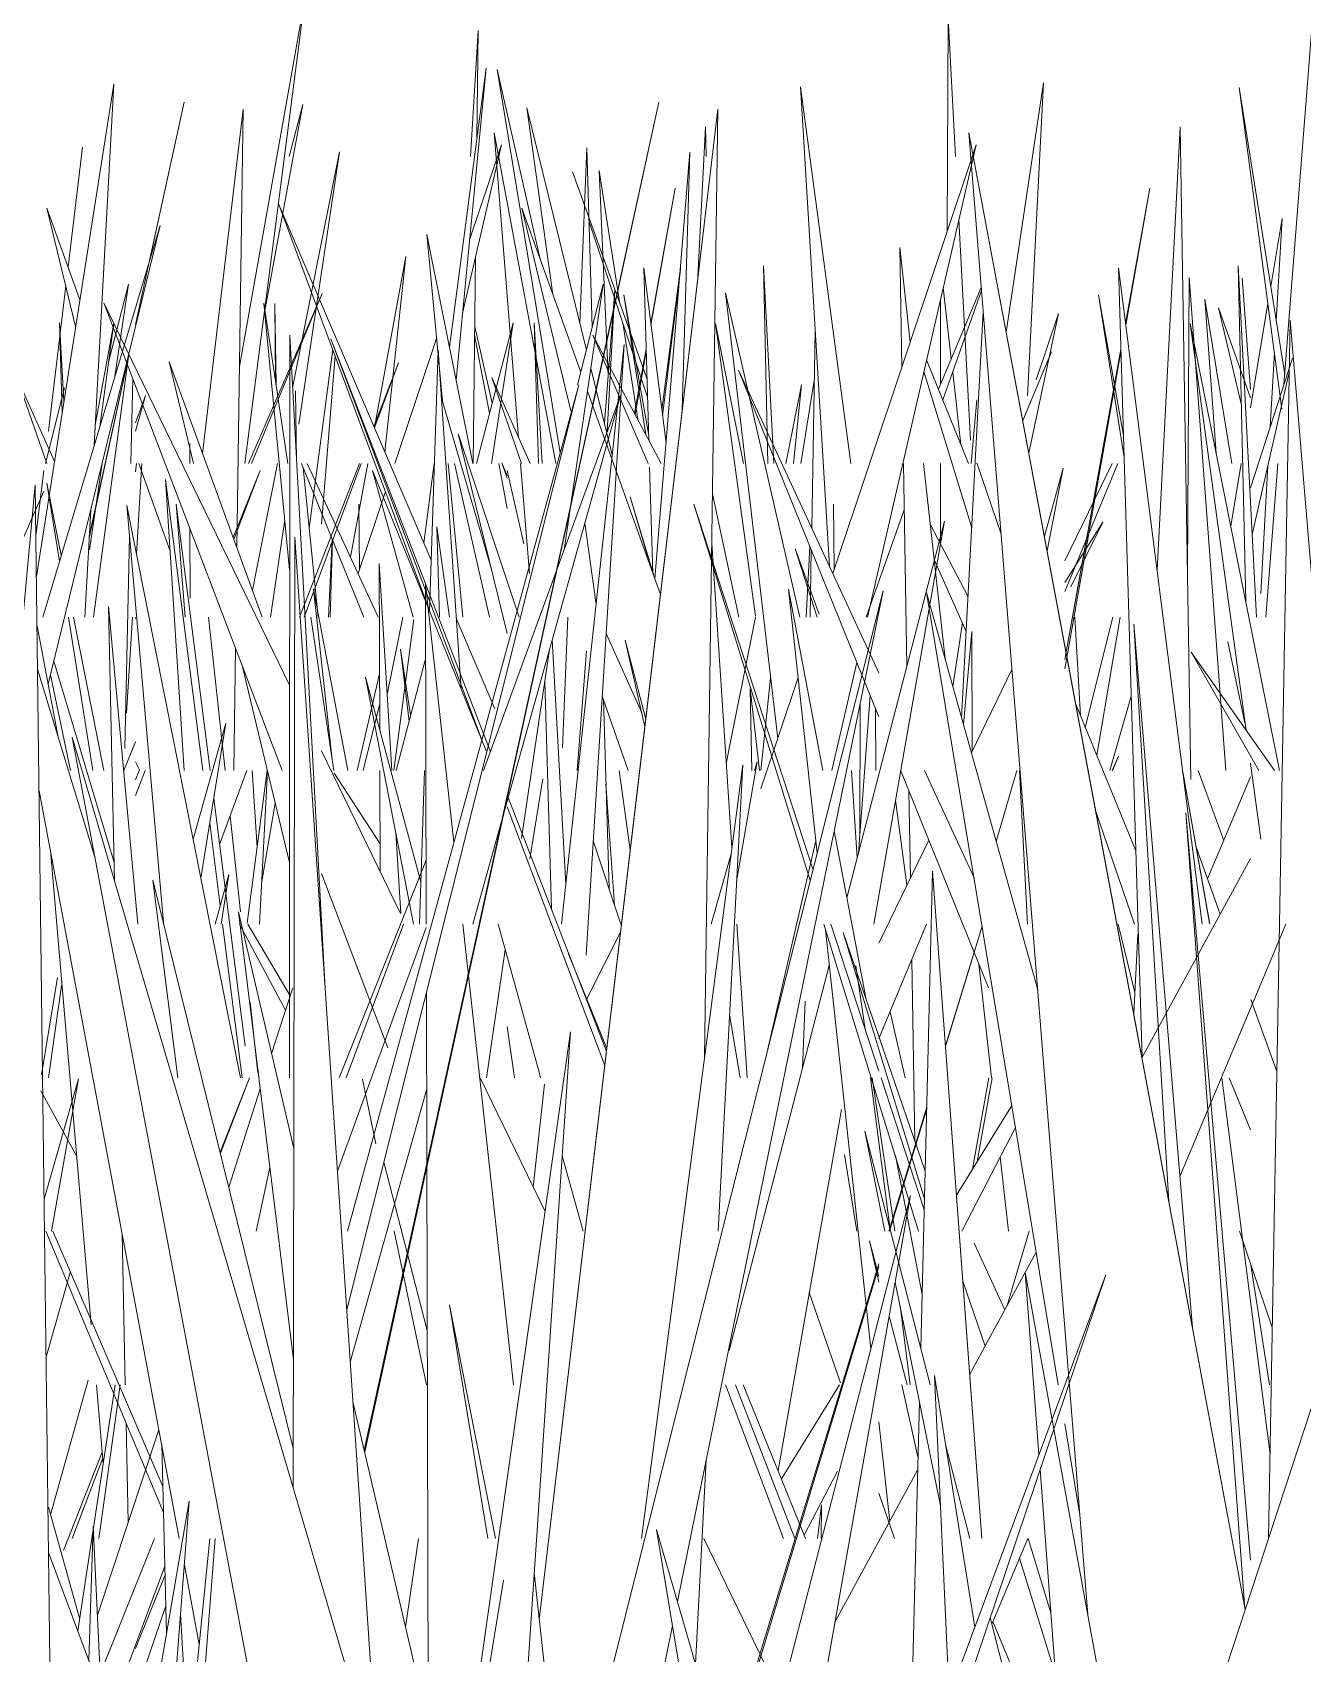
# Model space of a CAD drawing. Header units: millimetres. Extents: x -9575 to 27274, y -4387 to 11354.
# Drawn here: x -5400.93 to -5378.11, y 3086.55 to 3115.68 of the extents above; entities that cross this region are included whole.
import ezdxf

# ---------------------------------------------------------------- set-up
doc = ezdxf.new("R2010")
doc.units = ezdxf.units.MM
doc.layers.add('G-IMPT', color=8, linetype='Continuous', lineweight=9)

# ---------------------------------------------------------------- blocks, each defined once
blk = doc.blocks.new('Grass Array - 25_dwg-V16-North')
at = {"layer": 'G-IMPT'}
for p, q in [((-5378.441, 3109.352), (-5377.924, 3115.987)), ((-5393.433, 3110.022), (-5392.775, 3115.032)), ((-5393.314, 3109.425), (-5392.775, 3115.032)), ((-5400.855, 3105.898), (-5399.466, 3114.749)), ((-5399.817, 3108.257), (-5399.466, 3114.749)), ((-5387.129, 3114.697), (-5386.604, 3106.083)), ((-5387.129, 3114.697), (-5386.225, 3107.931)), ((-5378.427, 3109.529), (-5379.243, 3114.689)), ((-5378.476, 3108.906), (-5379.243, 3114.689)), ((-5391.577, 3110.967), (-5392.046, 3114.323)), ((-5390.973, 3109.969), (-5392.046, 3114.323)), ((-5391.093, 3110.453), (-5390.964, 3113.605)), ((-5390.868, 3110.383), (-5390.964, 3113.605)), ((-5389.742, 3105.859), (-5389.112, 3113.527)), ((-5389.25, 3108.89), (-5389.112, 3113.527)), ((-5393.559, 3109.057), (-5393.839, 3112.045)), ((-5393.014, 3107.931), (-5393.839, 3112.045)), ((-5385.307, 3109.658), (-5385.344, 3111.81)), ((-5385.156, 3110.11), (-5385.344, 3111.81)), ((-5380.174, 3105.947), (-5380.145, 3111.274)), ((-5379.485, 3102.413), (-5380.145, 3111.274)), ((-5397.045, 3107.931), (-5395.719, 3110.986)), ((-5396.99, 3107.931), (-5395.719, 3110.986)), ((-5390.649, 3108.654), (-5390.462, 3111.043)), ((-5390.6, 3108.501), (-5390.462, 3111.043)), ((-5387.536, 3102.992), (-5388.473, 3110.997)), ((-5387.141, 3105.172), (-5388.473, 3110.997)), ((-5384.231, 3103.363), (-5383.844, 3110.66)), ((-5399.797, 3108.622), (-5399.463, 3110.449)), ((-5399.717, 3108.589), (-5399.463, 3110.449)), ((-5392.95, 3107.931), (-5392.291, 3110.46)), ((-5392.678, 3107.931), (-5392.291, 3110.46)), ((-5389.865, 3107.931), (-5390.859, 3110.239)), ((-5389.628, 3107.931), (-5390.859, 3110.239)), ((-5399.831, 3105.172), (-5399.195, 3109.903)), ((-5394.792, 3108.597), (-5394.347, 3109.737)), ((-5394.781, 3108.571), (-5394.347, 3109.737)), ((-5390.509, 3108.085), (-5390.893, 3109.644)), ((-5384.107, 3107.931), (-5384.86, 3109.795)), ((-5379.041, 3107.495), (-5378.287, 3109.826)), ((-5399.156, 3107.931), (-5399.122, 3109.452)), ((-5384.05, 3106.777), (-5384.909, 3109.584)), ((-5379.01, 3106.653), (-5378.345, 3109.573)), ((-5400.351, 3109.292), (-5400.692, 3107.931)), ((-5387.388, 3107.931), (-5387.106, 3109.345)), ((-5387.255, 3107.931), (-5387.106, 3109.345)), ((-5398.099, 3107.931), (-5398.1, 3108.292)), ((-5396.129, 3105.172), (-5395.052, 3107.931)), ((-5396.046, 3105.172), (-5395.019, 3107.931)), ((-5393.895, 3106.504), (-5393.708, 3107.931)), ((-5393.196, 3105.172), (-5393.454, 3107.931)), ((-5385.216, 3104.282), (-5385.278, 3107.931)), ((-5384.527, 3104.421), (-5384.915, 3107.931)), ((-5378.767, 3105.172), (-5378.552, 3107.931)), ((-5397.864, 3102.413), (-5398.533, 3107.641)), ((-5398.2, 3102.413), (-5398.533, 3107.641)), ((-5397.319, 3106.598), (-5396.834, 3107.802)), ((-5397.307, 3106.567), (-5396.834, 3107.802)), ((-5400.408, 3106.282), (-5400.665, 3107.578)), ((-5400.441, 3106.174), (-5400.665, 3107.578)), ((-5389.764, 3105.921), (-5390.188, 3107.334)), ((-5389.81, 3106.049), (-5390.188, 3107.334)), ((-5388.709, 3107.387), (-5388.234, 3105.172)), ((-5388.234, 3105.172), (-5388.709, 3107.387)), ((-5399.983, 3105.172), (-5399.879, 3107.1)), ((-5397.734, 3102.413), (-5398.344, 3107.201)), ((-5398.183, 3105.172), (-5398.344, 3107.201)), ((-5398.095, 3105.51), (-5398.097, 3106.764)), ((-5390.799, 3105.396), (-5391.003, 3106.858)), ((-5399.268, 3102.807), (-5399.184, 3106.622)), ((-5386.79, 3105.225), (-5387.223, 3106.395)), ((-5386.83, 3105.172), (-5387.223, 3106.395)), ((-5399.842, 3102.413), (-5400.281, 3105.172)), ((-5399.643, 3102.413), (-5400.189, 3105.172)), ((-5399.072, 3105.144), (-5399.078, 3105.172)), ((-5397.464, 3102.413), (-5397.762, 3105.172)), ((-5394.433, 3102.413), (-5394.076, 3105.127)), ((-5391.404, 3102.819), (-5391.308, 3105.172)), ((-5388.46, 3102.542), (-5387.936, 3105.172)), ((-5384.049, 3104.912), (-5384.197, 3103.239)), ((-5384.197, 3103.239), (-5384.049, 3104.912)), ((-5384.049, 3104.912), (-5384.041, 3102.762)), ((-5379.141, 3103.274), (-5379.447, 3104.729)), ((-5394.131, 3103.407), (-5394.311, 3104.593)), ((-5394.16, 3103.296), (-5394.311, 3104.593)), ((-5391.139, 3102.413), (-5390.97, 3104.566)), ((-5394.39, 3102.413), (-5393.873, 3104.395)), ((-5387.864, 3102.413), (-5388.032, 3103.884)), ((-5388.002, 3102.413), (-5388.032, 3103.884)), ((-5387.837, 3102.413), (-5387.663, 3104.071)), ((-5390.566, 3100.293), (-5390.668, 3103.695)), ((-5386.086, 3100.931), (-5385.874, 3103.765)), ((-5386.061, 3101.265), (-5386.055, 3103.622)), ((-5385.774, 3102.413), (-5385.781, 3103.536)), ((-5399.286, 3102.413), (-5399.072, 3102.928)), ((-5398.996, 3102.413), (-5399.072, 3102.571)), ((-5399.072, 3101.964), (-5398.9, 3102.413)), ((-5399.072, 3102.249), (-5399.006, 3102.413)), ((-5397.565, 3101.088), (-5397.072, 3102.413)), ((-5394.679, 3101.096), (-5395.504, 3102.365)), ((-5390.184, 3100.991), (-5390.382, 3102.413)), ((-5383.61, 3101.14), (-5383.237, 3102.413)), ((-5383.045, 3099.654), (-5383.194, 3102.413)), ((-5390.622, 3102.176), (-5390.467, 3099.996)), ((-5397.102, 3097.46), (-5397.67, 3101.914)), ((-5385.213, 3100.352), (-5385.417, 3101.881)), ((-5385.151, 3100.478), (-5385.178, 3102.045)), ((-5397.19, 3099.876), (-5397.376, 3101.596)), ((-5397.553, 3099.984), (-5397.742, 3101.466)), ((-5397.157, 3096.895), (-5397.51, 3099.654)), ((-5396.379, 3098.107), (-5397.206, 3099.654)), ((-5396.296, 3098.366), (-5397.058, 3099.654)), ((-5381.12, 3098.427), (-5381.417, 3099.654)), ((-5385.126, 3099.02), (-5385.071, 3095.748)), ((-5383.695, 3096.895), (-5383.921, 3098.941)), ((-5400.761, 3096.944), (-5400.479, 3098.696)), ((-5400.637, 3096.895), (-5400.405, 3098.55)), ((-5396.876, 3096.974), (-5397.015, 3098.255)), ((-5385.248, 3096.895), (-5385.518, 3098.076)), ((-5383.39, 3094.136), (-5383.537, 3095.473))]:
    blk.add_line(p, q, dxfattribs=at)
blk = doc.blocks.new('Grass Array - 25_dwg-V19-North')
at = {"layer": 'G-IMPT'}
for p in [(-5389.78, 3105.972), (-5389.81, 3106.049)]:
    blk.add_line(p, (-5390.188, 3107.334), dxfattribs=at)
blk = doc.blocks.new('Grass Array - Grass Array-440235-North')
for name in ['Grass Array - 25_dwg-V16-North', 'Grass Array - 25_dwg-V19-North']:
    blk.add_blockref(name, (0, 0))
blk = doc.blocks.new('Grass Array - 25_dwg-V20-North')
at = {"layer": 'G-IMPT'}
for p, q in [((-5393.055, 3113.449), (-5392.916, 3115.713)), ((-5392.939, 3113.785), (-5392.916, 3115.713)), ((-5396.758, 3110.645), (-5396.071, 3114.378)), ((-5396.316, 3113.449), (-5396.071, 3114.378)), ((-5400.027, 3113.616), (-5400.285, 3111.462)), ((-5396.253, 3109.289), (-5395.412, 3113.531)), ((-5396.137, 3108.635), (-5395.412, 3113.531)), ((-5393.008, 3107.931), (-5392.964, 3111.645)), ((-5400.326, 3111.121), (-5400.639, 3108.513)), ((-5383.025, 3108.12), (-5382.493, 3110.626)), ((-5382.892, 3109.432), (-5382.493, 3110.626)), ((-5387.118, 3107.931), (-5386.877, 3109.458)), ((-5396.182, 3107.983), (-5396.197, 3109.239)), ((-5396.973, 3105.652), (-5396.521, 3107.931)), ((-5400.724, 3107.802), (-5400.864, 3106.632)), ((-5395.793, 3105.172), (-5396.06, 3107.854)), ((-5382.745, 3106.622), (-5382.406, 3107.844)), ((-5382.696, 3106.361), (-5382.406, 3107.844)), ((-5396.65, 3105.172), (-5396.391, 3106.917)), ((-5382.379, 3105.79), (-5381.693, 3106.876)), ((-5381.693, 3106.876), (-5382.267, 3105.714)), ((-5387.026, 3105.172), (-5386.957, 3106.439))]:
    blk.add_line(p, q, dxfattribs=at)
blk = doc.blocks.new('Grass Array - 25_dwg-V21-North')
at = {"layer": 'G-IMPT'}
for p, q in [((-5397.206, 3109.675), (-5396.037, 3116.238)), ((-5397.108, 3107.931), (-5396.037, 3116.238)), ((-5384.491, 3112.098), (-5384.471, 3115.929)), ((-5384.34, 3113.449), (-5384.471, 3115.929)), ((-5391.806, 3111.604), (-5392.579, 3115.009)), ((-5391.444, 3108.122), (-5392.579, 3115.009)), ((-5389.884, 3109.445), (-5391.223, 3113.171)), ((-5390.582, 3109.513), (-5390.741, 3113.195)), ((-5390.372, 3110.802), (-5390.741, 3113.195)), ((-5389.875, 3109.125), (-5390.924, 3112.275)), ((-5384.07, 3108.352), (-5384.28, 3112.314)), ((-5394.783, 3108.576), (-5394.218, 3111.647)), ((-5394.596, 3108.14), (-5394.218, 3111.647)), ((-5389.618, 3108.893), (-5389.283, 3111.445)), ((-5389.605, 3108.788), (-5389.285, 3111.416)), ((-5379.041, 3109.261), (-5379.189, 3111.262)), ((-5396.561, 3109.436), (-5396.572, 3110.805)), ((-5396.547, 3109.342), (-5396.572, 3110.805)), ((-5379.859, 3110.884), (-5379.658, 3108.116)), ((-5379.859, 3110.884), (-5379.375, 3107.931)), ((-5379.375, 3107.931), (-5379.859, 3110.884)), ((-5379.207, 3109.001), (-5379.614, 3110.726)), ((-5379.041, 3109.113), (-5379.614, 3110.726)), ((-5392.981, 3110.237), (-5392.716, 3108.828)), ((-5392.979, 3110.394), (-5392.668, 3109.013)), ((-5392.668, 3109.013), (-5392.979, 3110.394)), ((-5390.051, 3108.725), (-5390.318, 3110.457)), ((-5395.952, 3106.767), (-5395.531, 3109.976)), ((-5395.734, 3106.843), (-5395.49, 3109.866)), ((-5384.058, 3107.931), (-5383.957, 3109.077)), ((-5395.211, 3106.249), (-5394.902, 3107.931)), ((-5392.548, 3107.931), (-5392.396, 3107.12)), ((-5392.396, 3107.802), (-5392.1, 3106.487)), ((-5392.1, 3106.487), (-5392.396, 3107.802)), ((-5395.539, 3106.569), (-5395.607, 3105.172)), ((-5395.535, 3106.559), (-5395.575, 3105.172)), ((-5382.01, 3103.189), (-5381.512, 3105.172)), ((-5381.804, 3102.688), (-5381.385, 3105.172))]:
    blk.add_line(p, q, dxfattribs=at)
blk = doc.blocks.new('Grass Array - Grass Array-V24-North')
for name in ['Grass Array - 25_dwg-V20-North', 'Grass Array - 25_dwg-V21-North']:
    blk.add_blockref(name, (0, 0))
blk = doc.blocks.new('Grass Array - 25_dwg-V30-North')
at = {"layer": 'G-IMPT'}
for p, q in [((-5390.799, 3109.261), (-5389.67, 3114.423)), ((-5390.797, 3109.254), (-5389.67, 3114.423)), ((-5381.287, 3110.445), (-5380.847, 3112.875)), ((-5381.283, 3110.417), (-5380.847, 3112.875)), ((-5381.742, 3107.931), (-5381.37, 3109.982)), ((-5381.725, 3107.931), (-5381.369, 3109.934)), ((-5382.379, 3104.244), (-5381.948, 3106.671)), ((-5382.379, 3104.408), (-5381.986, 3106.58))]:
    blk.add_line(p, q, dxfattribs=at)
blk = doc.blocks.new('Grass Array - 25_dwg-V34-North')
at = {"layer": 'G-IMPT'}
for p, q in [((-5390.861, 3108.974), (-5389.67, 3114.423)), ((-5390.859, 3108.968), (-5389.67, 3114.423)), ((-5381.287, 3110.445), (-5380.847, 3112.875)), ((-5381.283, 3110.417), (-5380.847, 3112.875)), ((-5381.742, 3107.931), (-5381.37, 3109.982)), ((-5381.725, 3107.931), (-5381.369, 3109.934)), ((-5382.379, 3104.244), (-5381.948, 3106.671)), ((-5382.379, 3104.408), (-5381.986, 3106.58)), ((-5384.52, 3097.469), (-5384.006, 3099.152)), ((-5384.519, 3097.454), (-5384.006, 3099.15))]:
    blk.add_line(p, q, dxfattribs=at)
blk = doc.blocks.new('Grass Array - 25_dwg-V37-North')
at = {"layer": 'G-IMPT'}
for p, q in [((-5390.861, 3108.974), (-5389.67, 3114.423)), ((-5390.859, 3108.968), (-5389.67, 3114.423)), ((-5381.287, 3110.445), (-5380.847, 3112.875)), ((-5381.283, 3110.417), (-5380.847, 3112.875)), ((-5381.742, 3107.931), (-5381.37, 3109.982)), ((-5381.725, 3107.931), (-5381.369, 3109.934)), ((-5382.379, 3104.244), (-5381.948, 3106.671)), ((-5382.379, 3104.408), (-5381.986, 3106.58)), ((-5384.52, 3097.469), (-5384.006, 3099.152)), ((-5384.519, 3097.454), (-5384.006, 3099.15))]:
    blk.add_line(p, q, dxfattribs=at)
blk = doc.blocks.new('Grass Array - Grass Array-440908-North')
for name in ['Grass Array - 25_dwg-V34-North', 'Grass Array - 25_dwg-V37-North', 'Grass Array - 25_dwg-V37-North', 'Grass Array - 25_dwg-V30-North']:
    blk.add_blockref(name, (0, 0))
blk = doc.blocks.new('Grass Array - 25_dwg-V40-North')
at = {"layer": 'G-IMPT'}
for p, q in [((-5399.072, 3110.425), (-5398.2, 3114.423)), ((-5398.823, 3111.572), (-5398.2, 3114.423)), ((-5389.817, 3110.445), (-5389.377, 3112.875)), ((-5389.813, 3110.417), (-5389.377, 3112.875))]:
    blk.add_line(p, q, dxfattribs=at)
blk = doc.blocks.new('Grass Array - 25_dwg-V44-North')
at = {"layer": 'G-IMPT'}
for p, q in [((-5399.072, 3110.425), (-5398.2, 3114.423)), ((-5398.823, 3111.572), (-5398.2, 3114.423)), ((-5389.817, 3110.445), (-5389.377, 3112.875)), ((-5389.813, 3110.417), (-5389.377, 3112.875))]:
    blk.add_line(p, q, dxfattribs=at)
blk = doc.blocks.new('Grass Array - 25_dwg-V46-North')
at = {"layer": 'G-IMPT'}
for p, q in [((-5382.758, 3114.772), (-5383.432, 3110.291)), ((-5382.758, 3114.772), (-5383.046, 3109.148)), ((-5399.072, 3110.425), (-5398.2, 3114.423)), ((-5398.823, 3111.572), (-5398.2, 3114.423)), ((-5397.141, 3114.294), (-5397.872, 3108.112)), ((-5397.872, 3108.112), (-5397.141, 3114.294)), ((-5397.141, 3114.294), (-5397.252, 3106.417)), ((-5392.632, 3113.874), (-5392.192, 3108.399)), ((-5392.632, 3113.874), (-5391.52, 3107.931)), ((-5391.52, 3107.931), (-5392.632, 3113.874)), ((-5388.98, 3111.172), (-5388.832, 3113.982)), ((-5388.824, 3113.449), (-5388.832, 3113.982)), ((-5393.198, 3110.63), (-5392.501, 3113.654)), ((-5393.071, 3111.949), (-5392.501, 3113.654)), ((-5389.817, 3110.445), (-5389.377, 3112.875)), ((-5389.813, 3110.417), (-5389.377, 3112.875)), ((-5400.074, 3110.874), (-5400.666, 3112.52)), ((-5400.15, 3110.393), (-5400.666, 3112.52)), ((-5378.677, 3111.112), (-5378.473, 3112.334)), ((-5378.579, 3110.488), (-5378.473, 3112.334)), ((-5389.851, 3108.35), (-5389.944, 3111.444)), ((-5389.542, 3108.295), (-5389.944, 3111.444)), ((-5387.607, 3107.931), (-5387.793, 3111.48)), ((-5387.713, 3107.931), (-5387.793, 3111.48)), ((-5399.558, 3109.754), (-5399.201, 3111.155)), ((-5399.445, 3109.498), (-5399.201, 3111.155)), ((-5390.3, 3110.962), (-5389.907, 3108.453)), ((-5390.3, 3110.962), (-5389.854, 3108.433)), ((-5389.854, 3108.433), (-5390.3, 3110.962)), ((-5384.646, 3109.265), (-5383.879, 3111.092)), ((-5384.612, 3109.348), (-5384.611, 3110.876)), ((-5384.568, 3109.072), (-5383.874, 3111.037)), ((-5384.417, 3109.81), (-5384.562, 3111.091)), ((-5379.041, 3108.93), (-5378.728, 3110.808)), ((-5400.439, 3110.455), (-5400.392, 3108.847)), ((-5400.439, 3110.455), (-5400.36, 3109.053)), ((-5388.653, 3110.444), (-5387.933, 3105.189)), ((-5388.653, 3110.444), (-5388.151, 3107.931)), ((-5388.151, 3107.931), (-5388.653, 3110.444)), ((-5386.925, 3106.774), (-5386.862, 3110.316)), ((-5394.415, 3107.931), (-5393.664, 3110.176)), ((-5390.109, 3108.832), (-5389.9, 3109.982)), ((-5390.098, 3108.813), (-5389.899, 3109.934)), ((-5383.134, 3108.704), (-5382.616, 3109.937)), ((-5399.906, 3106.596), (-5399.211, 3109.785)), ((-5399.905, 3106.625), (-5399.207, 3109.819)), ((-5378.687, 3108.59), (-5378.611, 3109.926)), ((-5400.668, 3107.931), (-5401.204, 3109.475)), ((-5400.53, 3107.969), (-5401.204, 3109.475)), ((-5384.244, 3108.27), (-5384.391, 3109.574)), ((-5399.072, 3108.51), (-5398.893, 3109.15)), ((-5399.072, 3108.66), (-5398.893, 3109.15)), ((-5399.904, 3106.38), (-5399.675, 3107.931)), ((-5399.072, 3107.783), (-5399.056, 3107.931)), ((-5399.059, 3106.303), (-5398.958, 3107.931)), ((-5398.451, 3106.357), (-5399.017, 3107.931)), ((-5394.974, 3105.172), (-5396.091, 3107.931)), ((-5394.712, 3105.172), (-5395.992, 3107.931)), ((-5392.396, 3107.665), (-5392.49, 3107.941)), ((-5392.396, 3107.711), (-5392.49, 3107.941)), ((-5392.155, 3107.931), (-5391.996, 3105.956)), ((-5384.613, 3106.485), (-5384.612, 3107.931)), ((-5379.396, 3106.805), (-5379.208, 3107.931)), ((-5378.858, 3105.595), (-5378.727, 3107.896)), ((-5389.779, 3105.962), (-5389.837, 3107.864)), ((-5395.075, 3105.956), (-5394.584, 3107.426)), ((-5395.064, 3107.201), (-5395.051, 3106.029)), ((-5385.944, 3105.172), (-5385.264, 3107.1)), ((-5384.116, 3105.536), (-5384.793, 3106.831)), ((-5386.953, 3105.172), (-5386.932, 3106.377)), ((-5384.149, 3104.914), (-5384.724, 3106.206)), ((-5395.542, 3102.614), (-5395.874, 3105.67)), ((-5395.257, 3102.413), (-5395.874, 3105.67)), ((-5399.236, 3103.451), (-5399.13, 3105.172)), ((-5394.553, 3103.782), (-5394.27, 3105.172)), ((-5384.217, 3105.066), (-5384.388, 3103.924)), ((-5382.096, 3103.399), (-5382.198, 3105.172)), ((-5397.278, 3104.615), (-5397.309, 3102.413)), ((-5395.091, 3102.413), (-5394.691, 3104.149)), ((-5394.986, 3102.413), (-5394.689, 3103.595)), ((-5381.568, 3102.413), (-5381.183, 3103.748)), ((-5381.525, 3102.413), (-5381.415, 3102.674)), ((-5381.523, 3102.413), (-5381.415, 3102.674)), ((-5397.067, 3099.669), (-5396.709, 3102.413)), ((-5396.981, 3102.413), (-5396.889, 3101.029)), ((-5396.845, 3099.654), (-5396.701, 3102.401)), ((-5396.805, 3100.423), (-5396.564, 3101.83))]:
    blk.add_line(p, q, dxfattribs=at)
blk = doc.blocks.new('Grass Array - Grass Array-V47-North')
for name in ['Grass Array - 25_dwg-V46-North', 'Grass Array - 25_dwg-V40-North', 'Grass Array - 25_dwg-V40-North', 'Grass Array - 25_dwg-V44-North']:
    blk.add_blockref(name, (0, 0))
blk = doc.blocks.new('Grass Array - 25_dwg-V51-North')
at = {"layer": 'G-IMPT'}
for p, q in [((-5394.964, 3090.205), (-5389.67, 3114.423)), ((-5392.251, 3102.583), (-5389.67, 3114.423)), ((-5391.819, 3087.155), (-5388.611, 3114.294)), ((-5388.611, 3114.294), (-5389.995, 3102.583)), ((-5388.611, 3114.294), (-5388.852, 3097.256)), ((-5384.102, 3113.874), (-5381.964, 3087.253)), ((-5384.102, 3113.874), (-5381.931, 3102.272)), ((-5379.136, 3087.342), (-5384.102, 3113.874)), ((-5380.721, 3106.019), (-5380.302, 3113.982)), ((-5380.115, 3102.252), (-5380.302, 3113.982)), ((-5386.545, 3105.956), (-5383.971, 3113.654)), ((-5385.925, 3105.172), (-5383.971, 3113.654)), ((-5381.287, 3110.445), (-5380.847, 3112.875)), ((-5381.283, 3110.417), (-5380.847, 3112.875)), ((-5393.761, 3106.192), (-5396.499, 3112.581)), ((-5393.791, 3105.29), (-5396.499, 3112.581)), ((-5391.075, 3109.569), (-5392.135, 3112.52)), ((-5391.252, 3108.876), (-5392.135, 3112.52)), ((-5400.741, 3105.172), (-5398.634, 3112.205)), ((-5400.644, 3103.965), (-5398.634, 3112.205)), ((-5381.069, 3099.985), (-5381.414, 3111.444)), ((-5379.907, 3099.654), (-5381.414, 3111.444)), ((-5378.932, 3105.172), (-5379.263, 3111.48)), ((-5379.127, 3105.459), (-5379.263, 3111.48)), ((-5391.374, 3106.38), (-5390.671, 3111.155)), ((-5391.133, 3109.342), (-5390.671, 3111.155)), ((-5396.438, 3102.413), (-5399.643, 3110.817)), ((-5396.306, 3103.945), (-5399.643, 3110.817)), ((-5396.767, 3110.812), (-5396.305, 3106.023)), ((-5396.767, 3110.812), (-5396.336, 3107.931)), ((-5381.77, 3110.962), (-5381.312, 3108.041)), ((-5381.77, 3110.962), (-5381.324, 3108.433)), ((-5381.324, 3108.433), (-5381.77, 3110.962)), ((-5396.307, 3099.382), (-5396.304, 3110.234)), ((-5395.666, 3098.494), (-5396.304, 3110.234)), ((-5391.909, 3110.455), (-5391.836, 3107.931)), ((-5391.909, 3110.455), (-5391.766, 3107.931)), ((-5380.123, 3110.444), (-5379.122, 3103.137)), ((-5380.123, 3110.444), (-5378.519, 3102.413)), ((-5378.519, 3102.413), (-5380.123, 3110.444)), ((-5378.527, 3099.317), (-5378.329, 3110.508)), ((-5376.959, 3094.136), (-5378.329, 3110.508)), ((-5392.851, 3102.968), (-5395.568, 3110.168)), ((-5392.698, 3102.751), (-5395.568, 3110.168)), ((-5393.791, 3105.274), (-5393.639, 3109.972)), ((-5393.222, 3103.87), (-5393.639, 3109.972)), ((-5391.418, 3099.654), (-5390.296, 3110.066)), ((-5390.977, 3099.097), (-5390.296, 3110.066)), ((-5382.379, 3104.408), (-5381.37, 3109.982)), ((-5382.379, 3104.244), (-5381.369, 3109.934)), ((-5398.032, 3107.931), (-5398.472, 3109.756)), ((-5396.798, 3105.172), (-5398.472, 3109.756)), ((-5392.138, 3107.931), (-5392.674, 3109.475)), ((-5391.983, 3107.931), (-5392.674, 3109.475)), ((-5385.717, 3104.172), (-5388.241, 3109.61)), ((-5385.717, 3103.378), (-5388.241, 3109.61)), ((-5395.278, 3092.724), (-5391.11, 3109.342)), ((-5394.027, 3098.661), (-5391.11, 3109.342)), ((-5392.674, 3106.009), (-5393.581, 3109.131)), ((-5393.016, 3099.654), (-5390.363, 3109.15)), ((-5392.821, 3102.413), (-5390.363, 3109.15)), ((-5389.641, 3105.578), (-5390.954, 3109.232)), ((-5392.396, 3104.875), (-5393.276, 3108.462)), ((-5392.184, 3105.172), (-5393.276, 3108.462)), ((-5392.712, 3105.172), (-5393.345, 3107.931)), ((-5383.523, 3106.662), (-5383.96, 3107.941)), ((-5383.956, 3107.931), (-5383.96, 3107.941)), ((-5382.379, 3105.633), (-5381.425, 3107.931)), ((-5382.379, 3106.18), (-5381.528, 3107.931)), ((-5394.088, 3105.172), (-5394.817, 3107.802)), ((-5392.776, 3102.77), (-5394.817, 3107.802)), ((-5406.221, 3049.993), (-5400.875, 3107.545)), ((-5401.363, 3105.97), (-5400.722, 3107.436)), ((-5400.745, 3096.944), (-5400.875, 3107.545)), ((-5398.572, 3099.682), (-5399.233, 3107.176)), ((-5397.188, 3096.895), (-5399.233, 3107.176)), ((-5386.902, 3100.64), (-5389.041, 3107.199)), ((-5386.953, 3100.438), (-5389.041, 3107.199)), ((-5386.534, 3107.201), (-5386.521, 3106.029)), ((-5393.61, 3105.172), (-5393.661, 3106.795)), ((-5393.433, 3105.172), (-5393.661, 3106.795)), ((-5386.294, 3100.129), (-5384.537, 3106.895)), ((-5385.808, 3099.654), (-5384.537, 3106.895)), ((-5396.229, 3096.188), (-5396.212, 3106.607)), ((-5394.714, 3084.334), (-5396.212, 3106.607)), ((-5388.721, 3106.491), (-5388.359, 3101.029)), ((-5394.468, 3102.413), (-5394.699, 3106.132)), ((-5394.687, 3103.144), (-5394.699, 3106.132)), ((-5393.85, 3099.654), (-5393.864, 3105.77)), ((-5393.354, 3101.124), (-5393.864, 3105.77)), ((-5392.396, 3078.787), (-5385.644, 3105.643)), ((-5387.693, 3095.572), (-5385.644, 3105.643)), ((-5386.829, 3100.931), (-5387.344, 3105.67)), ((-5386.727, 3102.413), (-5387.344, 3105.67)), ((-5384.86, 3105.614), (-5382.496, 3091.377)), ((-5384.86, 3105.614), (-5382.865, 3098.472)), ((-5399.033, 3099.654), (-5399.557, 3105.364)), ((-5399.451, 3100.425), (-5399.557, 3105.364)), ((-5400.844, 3105.014), (-5400.462, 3103.012)), ((-5395.924, 3105.172), (-5395.512, 3102.413)), ((-5392.617, 3103.521), (-5393.308, 3105.134)), ((-5381.138, 3105.041), (-5380.508, 3094.669)), ((-5381.138, 3105.041), (-5380.294, 3094.927)), ((-5391.588, 3104.765), (-5391.34, 3100.374)), ((-5389.98, 3103.45), (-5390.618, 3104.877)), ((-5389.923, 3103.197), (-5390.274, 3104.757)), ((-5389.906, 3103.335), (-5390.274, 3104.757)), ((-5392.137, 3101.194), (-5391.637, 3104.589)), ((-5378.612, 3102.413), (-5380.109, 3104.538)), ((-5380.109, 3104.538), (-5378.89, 3102.413)), ((-5400.835, 3104.237), (-5399.805, 3100.856)), ((-5399.805, 3100.856), (-5400.835, 3104.237)), ((-5400.244, 3102.413), (-5400.602, 3104.135)), ((-5399.459, 3100.764), (-5400.542, 3104.381)), ((-5396.307, 3100.763), (-5397.159, 3104.303)), ((-5386.561, 3102.413), (-5386.113, 3104.356)), ((-5384.055, 3102.732), (-5383.328, 3104.23)), ((-5393.949, 3100.415), (-5394.944, 3104.093)), ((-5394.077, 3099.654), (-5394.944, 3104.093)), ((-5391.722, 3104.012), (-5391.603, 3099.923)), ((-5387.839, 3102.088), (-5387.171, 3104.083)), ((-5390.223, 3102.413), (-5390.688, 3103.753)), ((-5381.099, 3100.97), (-5382.18, 3103.604)), ((-5398.041, 3101.183), (-5397.452, 3103.263)), ((-5397.902, 3100.482), (-5397.452, 3103.263)), ((-5398.35, 3093.165), (-5400.213, 3103.013)), ((-5393.663, 3080.762), (-5400.213, 3103.013)), ((-5394.314, 3099.843), (-5395.734, 3102.767)), ((-5392.251, 3102.583), (-5394.957, 3090.172)), ((-5394.677, 3100.591), (-5394.684, 3102.413)), ((-5393.974, 3099.654), (-5393.884, 3102.413)), ((-5391.819, 3087.155), (-5389.995, 3102.583)), ((-5389.457, 3092.622), (-5388.165, 3102.517)), ((-5388.605, 3094.136), (-5388.165, 3102.517)), ((-5388.275, 3100.423), (-5387.906, 3102.572)), ((-5387.951, 3102.413), (-5387.906, 3102.572)), ((-5386.212, 3102.413), (-5386.107, 3100.848)), ((-5383.746, 3098.508), (-5385.325, 3102.408)), ((-5384.009, 3100.489), (-5384.901, 3102.413)), ((-5380.257, 3102.391), (-5379.777, 3099.672)), ((-5379.774, 3099.654), (-5380.257, 3102.391)), ((-5379.523, 3101.157), (-5379.984, 3102.413)), ((-5379.041, 3102.549), (-5378.854, 3101.178)), ((-5391.989, 3100.83), (-5391.755, 3102.263)), ((-5379.136, 3087.342), (-5381.931, 3102.272)), ((-5379.813, 3100.467), (-5379.041, 3102.303)), ((-5400.808, 3102.052), (-5398.288, 3088.618)), ((-5391.297, 3099.13), (-5392.38, 3101.93)), ((-5381.108, 3081.324), (-5374.396, 3101.811)), ((-5390.642, 3097.116), (-5392.396, 3101.763)), ((-5381.127, 3099.654), (-5381.82, 3101.679)), ((-5379.041, 3088.228), (-5380.203, 3101.653)), ((-5379.486, 3091.942), (-5380.203, 3101.653)), ((-5394.308, 3099.843), (-5394.398, 3101.299)), ((-5385.948, 3098.303), (-5386.522, 3101.329)), ((-5400.593, 3100.906), (-5399.871, 3092.456)), ((-5390.354, 3099.654), (-5390.849, 3101.148)), ((-5388.731, 3099.654), (-5388.374, 3100.917)), ((-5387.713, 3097.412), (-5386.852, 3101.149)), ((-5385.717, 3099.313), (-5384.82, 3101.16)), ((-5379.585, 3099.834), (-5380.018, 3101.038)), ((-5395.418, 3096.895), (-5393.852, 3100.801)), ((-5380.991, 3097.251), (-5379.041, 3100.833)), ((-5398.315, 3096.895), (-5398.761, 3100.443)), ((-5396.239, 3090.239), (-5398.761, 3100.443)), ((-5397.645, 3099.654), (-5397.396, 3100.546)), ((-5397.537, 3099.654), (-5397.396, 3100.546)), ((-5394.54, 3097.434), (-5395.734, 3100.565)), ((-5384.752, 3100.604), (-5384.967, 3092.036)), ((-5384.752, 3100.604), (-5384.064, 3091.282)), ((-5383.868, 3088.618), (-5384.752, 3100.604)), ((-5396.236, 3091.826), (-5397.223, 3099.873)), ((-5396.23, 3095.623), (-5397.223, 3099.873)), ((-5381.069, 3099.985), (-5380.987, 3097.258)), ((-5395.288, 3096.895), (-5394.262, 3099.654)), ((-5394.294, 3098.376), (-5393.85, 3099.593)), ((-5392.283, 3091.377), (-5393.193, 3099.654)), ((-5391.824, 3096.997), (-5392.56, 3099.654)), ((-5390.967, 3098.31), (-5390.359, 3099.509)), ((-5388.268, 3099.654), (-5388.086, 3096.895)), ((-5385.718, 3096.443), (-5386.71, 3099.654)), ((-5385.861, 3092.027), (-5386.679, 3099.552)), ((-5385.717, 3097.01), (-5386.58, 3099.654)), ((-5384.887, 3095.214), (-5386.36, 3099.503)), ((-5384.9, 3094.721), (-5386.36, 3099.503)), ((-5385.717, 3097.597), (-5384.863, 3099.654)), ((-5384.52, 3097.469), (-5383.864, 3099.617)), ((-5384.519, 3097.454), (-5383.864, 3099.617)), ((-5381.14, 3098.049), (-5381.065, 3099.472)), ((-5379.774, 3099.654), (-5379.777, 3099.672)), ((-5378.809, 3098.695), (-5378.406, 3099.654)), ((-5396.307, 3099.382), (-5396.308, 3096.895)), ((-5392.432, 3099.19), (-5392.769, 3096.895)), ((-5378.527, 3099.317), (-5378.716, 3088.624)), ((-5390.606, 3097.42), (-5391.299, 3099.13)), ((-5391.297, 3099.13), (-5390.613, 3097.363)), ((-5388.406, 3091.996), (-5386.609, 3098.914)), ((-5385.964, 3097.765), (-5386.13, 3098.905)), ((-5394.027, 3098.661), (-5395.263, 3094.136)), ((-5378.809, 3098.695), (-5380.31, 3095.12)), ((-5396.25, 3098.509), (-5396.629, 3097.329)), ((-5396.629, 3097.329), (-5396.25, 3098.509)), ((-5394.294, 3098.376), (-5395.446, 3095.218)), ((-5393.84, 3095.452), (-5393.847, 3098.431)), ((-5378.568, 3097.009), (-5379.033, 3098.302)), ((-5388.208, 3096.895), (-5388.401, 3098.029)), ((-5387.091, 3097.061), (-5387.043, 3098.272)), ((-5398.192, 3048.816), (-5391.258, 3097.718)), ((-5392.266, 3096.895), (-5392.396, 3097.815)), ((-5391.854, 3088.856), (-5391.258, 3097.718)), ((-5400.745, 3096.944), (-5400.483, 3075.505)), ((-5400.718, 3094.714), (-5400.099, 3096.873)), ((-5400.583, 3094.136), (-5400.099, 3096.873)), ((-5397.554, 3095.559), (-5397.028, 3096.895)), ((-5397.026, 3096.895), (-5397.549, 3095.539)), ((-5394.755, 3095.706), (-5394.998, 3096.866)), ((-5391.716, 3094.492), (-5392.883, 3096.895)), ((-5391.824, 3096.997), (-5391.796, 3096.895)), ((-5385.515, 3094.163), (-5385.87, 3096.895)), ((-5385.432, 3094.136), (-5385.836, 3096.895)), ((-5384.905, 3094.519), (-5385.68, 3096.895)), ((-5383.74, 3096.895), (-5384.038, 3095.249)), ((-5383.952, 3095.387), (-5383.684, 3096.895)), ((-5378.69, 3090.128), (-5379.555, 3096.895)), ((-5379.426, 3096.895), (-5379.041, 3095.958)), ((-5400.129, 3095.481), (-5400.778, 3096.66)), ((-5396.833, 3096.693), (-5397.399, 3094.931)), ((-5397.399, 3094.931), (-5396.833, 3096.693)), ((-5395.215, 3091.783), (-5393.843, 3096.695)), ((-5391.927, 3094.928), (-5391.728, 3096.776)), ((-5386.392, 3096.325), (-5387.53, 3089.837)), ((-5385.717, 3096.441), (-5385.005, 3094.136)), ((-5385.539, 3094.136), (-5384.858, 3096.363)), ((-5385.525, 3094.136), (-5384.859, 3096.333)), ((-5384.323, 3094.787), (-5383.329, 3096.396)), ((-5396.229, 3096.188), (-5396.24, 3089.518)), ((-5384.23, 3094.136), (-5383.264, 3096.001)), ((-5384.798, 3091.377), (-5385.972, 3095.935)), ((-5385.609, 3094.136), (-5385.972, 3095.935)), ((-5393.832, 3092.355), (-5394.613, 3095.376)), ((-5393.84, 3095.452), (-5393.816, 3085.859)), ((-5391.408, 3095.494), (-5391.032, 3094.136)), ((-5387.693, 3095.572), (-5389.338, 3087.485)), ((-5386.116, 3094.136), (-5386.335, 3095.517)), ((-5385.417, 3095.497), (-5384.943, 3092.998)), ((-5396.66, 3095.284), (-5396.908, 3094.136)), ((-5380.294, 3094.927), (-5380.083, 3092.402)), ((-5388.122, 3083.283), (-5385.148, 3094.781)), ((-5386.633, 3086.386), (-5385.148, 3094.781)), ((-5398.574, 3089.083), (-5400.688, 3094.136)), ((-5400.56, 3094.136), (-5398.585, 3089.55)), ((-5399.258, 3091.377), (-5399.316, 3094.097)), ((-5393.845, 3091.377), (-5394.425, 3094.136)), ((-5385.717, 3093.219), (-5385.884, 3093.965)), ((-5385.717, 3093.326), (-5385.884, 3093.965)), ((-5383.453, 3092.727), (-5384.009, 3093.92)), ((-5383.015, 3094.136), (-5383.412, 3092.803)), ((-5378.649, 3092.404), (-5379.241, 3094.136)), ((-5384.085, 3091.566), (-5382.891, 3093.76)), ((-5400.683, 3091.857), (-5400.247, 3093.397)), ((-5398.503, 3048), (-5381.642, 3093.351)), ((-5388.46, 3084.45), (-5385.717, 3093.5)), ((-5386.667, 3090.443), (-5385.717, 3093.551)), ((-5384.38, 3085.239), (-5381.642, 3093.351)), ((-5382.842, 3090.124), (-5383.089, 3093.399)), ((-5380.961, 3081.773), (-5383.089, 3093.399)), ((-5379.036, 3093.534), (-5378.697, 3091.377)), ((-5398.35, 3093.165), (-5394.666, 3073.687)), ((-5386.406, 3091.414), (-5386.969, 3093.037)), ((-5384.612, 3089.201), (-5385.424, 3093.221)), ((-5383.809, 3092.073), (-5384.209, 3093.237)), ((-5393.434, 3092.817), (-5392.746, 3088.618)), ((-5393.434, 3092.817), (-5392.605, 3088.618)), ((-5392.605, 3088.618), (-5393.434, 3092.817)), ((-5385.154, 3091.377), (-5385.338, 3092.797)), ((-5389.457, 3092.622), (-5389.981, 3088.618)), ((-5385.209, 3091.377), (-5385.532, 3092.613)), ((-5379.486, 3091.942), (-5379.152, 3087.428)), ((-5400.6, 3089.042), (-5399.927, 3091.459)), ((-5400.112, 3086.959), (-5399.44, 3091.377)), ((-5399.778, 3091.377), (-5399.657, 3089.955)), ((-5399.619, 3089.427), (-5399.348, 3091.377)), ((-5387.434, 3088.618), (-5388.475, 3091.377)), ((-5388.296, 3091.377), (-5387.229, 3088.618)), ((-5387.036, 3088.618), (-5388.155, 3091.377)), ((-5387.47, 3089.69), (-5386.428, 3091.377)), ((-5385.017, 3090.081), (-5385.306, 3091.377)), ((-5384.457, 3085.859), (-5384.72, 3091.545)), ((-5383.995, 3087.022), (-5384.72, 3091.545)), ((-5393.623, 3084.46), (-5395.167, 3091.073)), ((-5384.991, 3091.08), (-5385.173, 3083.853)), ((-5383.868, 3088.618), (-5384.064, 3091.282)), ((-5385.523, 3088.924), (-5385.717, 3090.71)), ((-5399.759, 3087.24), (-5398.654, 3090.569)), ((-5399.205, 3088.91), (-5399.243, 3090.682)), ((-5386.667, 3090.443), (-5388.478, 3084.514)), ((-5382.379, 3090.678), (-5382.108, 3089.042)), ((-5400.37, 3088.399), (-5399.675, 3090.165)), ((-5398.604, 3090.303), (-5398.52, 3086.902)), ((-5384.087, 3088.618), (-5384.522, 3090.307)), ((-5399.665, 3090.047), (-5400.215, 3088.618)), ((-5389.013, 3086.362), (-5388.82, 3090.029)), ((-5386.502, 3087.126), (-5385.023, 3089.844)), ((-5382.474, 3085.26), (-5382.822, 3089.856)), ((-5386.464, 3089.826), (-5387.06, 3088.678)), ((-5398.109, 3089.289), (-5402.975, 3061.029)), ((-5400.276, 3061.029), (-5398.109, 3089.289)), ((-5399.619, 3089.427), (-5399.731, 3088.618)), ((-5398.109, 3089.289), (-5398.673, 3081.933)), ((-5385.435, 3088.618), (-5385.717, 3089.431)), ((-5400.078, 3087.184), (-5400.639, 3089.178)), ((-5386.821, 3088.618), (-5386.747, 3089.223)), ((-5386.755, 3088.618), (-5386.747, 3089.223)), ((-5399.836, 3088.837), (-5399.913, 3086.429)), ((-5399.836, 3088.837), (-5399.709, 3086.189)), ((-5393.164, 3069.306), (-5391.854, 3088.856)), ((-5387.858, 3077.582), (-5389.711, 3088.775)), ((-5387.644, 3081.63), (-5389.711, 3088.775)), ((-5400.587, 3084), (-5398.736, 3088.618)), ((-5400.228, 3055.511), (-5397.641, 3088.618)), ((-5398.075, 3085.249), (-5397.741, 3088.618)), ((-5393.987, 3088.618), (-5394.221, 3087.024)), ((-5387.524, 3085.859), (-5388.863, 3088.618)), ((-5383.041, 3088.618), (-5383.689, 3087.075)), ((-5382.627, 3087.279), (-5383.036, 3088.618)), ((-5399.845, 3086.247), (-5400.64, 3088.363)), ((-5398.55, 3088.116), (-5400.414, 3083.1)), ((-5398.197, 3088.135), (-5397.93, 3086.711)), ((-5383.19, 3088.262), (-5382.543, 3086.167)), ((-5399.072, 3086.641), (-5398.546, 3087.954)), ((-5399.03, 3048), (-5392.46, 3087.867)), ((-5393.633, 3080.799), (-5392.46, 3087.867)), ((-5391.374, 3083.1), (-5391.912, 3087.997)), ((-5399.072, 3085.819), (-5398.532, 3087.409)), ((-5398.12, 3084.648), (-5398.264, 3087.252)), ((-5389.426, 3087.053), (-5391.913, 3074.823)), ((-5383.064, 3084.648), (-5383.72, 3087.194)), ((-5383.144, 3085.859), (-5383.668, 3087.126))]:
    blk.add_line(p, q, dxfattribs=at)
blk = doc.blocks.new('Grass Array - Grass Array-V52-North')
for name in ['Grass Array - 25_dwg-V51-North', 'Grass Array - 25_dwg-V37-North', 'Grass Array - 25_dwg-V37-North', 'Grass Array - 25_dwg-V37-North']:
    blk.add_blockref(name, (0, 0))
blk = doc.blocks.new('Grass Array - Grass Array-V53-North')
blk.add_blockref('Grass Array - 25_dwg-V37-North', (0, 0))
blk.add_blockref('Grass Array - 25_dwg-V37-North', (0, 0))
blk.add_blockref('Grass Array - 25_dwg-V37-North', (0, 0))
blk.add_blockref('Grass Array - 25_dwg-V37-North', (0, 0))

msp = doc.modelspace()

# ---------------------------------------------------------------- block references
for name in ['Grass Array - Grass Array-V47-North', 'Grass Array - Grass Array-V52-North', 'Grass Array - Grass Array-440235-North', 'Grass Array - Grass Array-V24-North', 'Grass Array - Grass Array-440908-North', 'Grass Array - Grass Array-V53-North', 'Grass Array - Grass Array-V53-North']:
    msp.add_blockref(name, (0, 0))

doc.saveas('drawing.dxf')
